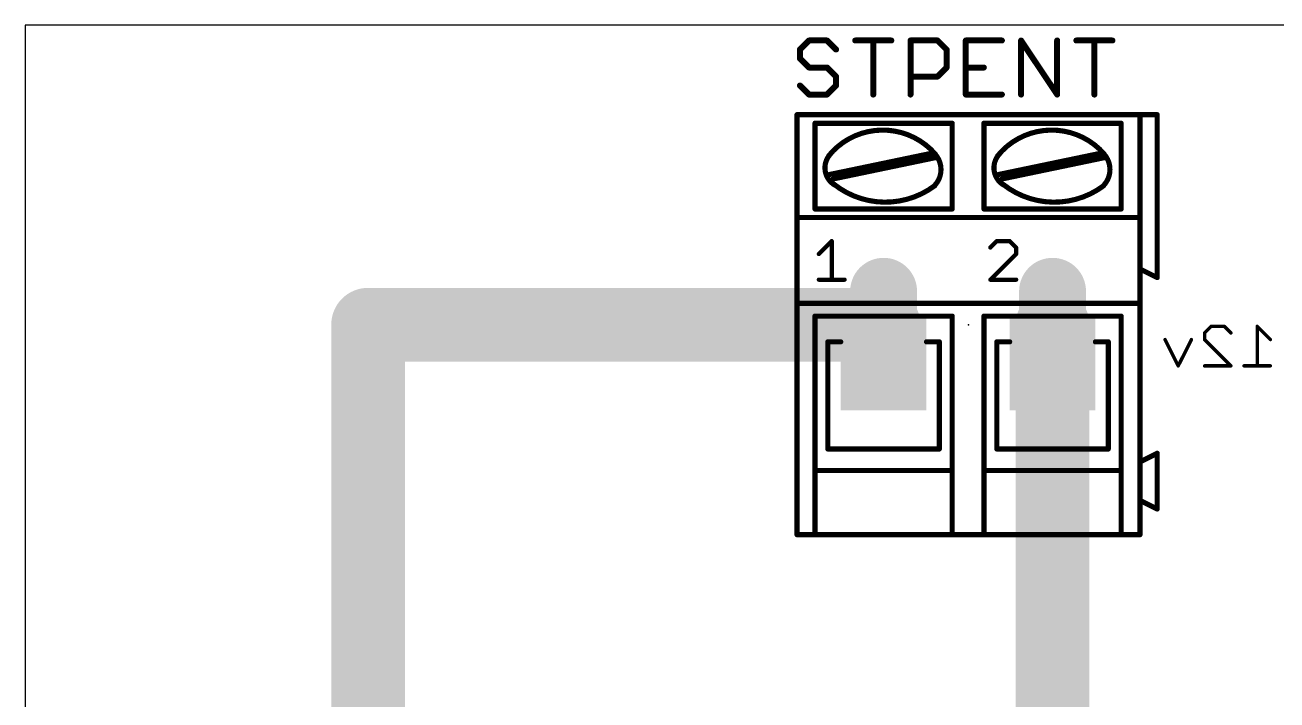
# Model space of a CAD drawing. Extents: x 0 to 100, y 0 to 80.
# Drawn here: x 0 to 37.07, y 60 to 80 of the extents above; entities that cross this region are included whole.
import ezdxf

# ---------------------------------------------------------------- set-up
doc = ezdxf.new("R2010")
doc.units = 0
for name, color, linetype in [('16', 175, 'CONTINUOUS'), ('17', 82, 'CONTINUOUS'), ('20', 7, 'CONTINUOUS'), ('21', 253, 'CONTINUOUS'), ('23', 7, 'CONTINUOUS'), ('25', 253, 'CONTINUOUS'), ('51', 253, 'CONTINUOUS')]:
    doc.layers.add(name, color=color, linetype=linetype)

# ---------------------------------------------------------------- blocks, each defined once
blk = doc.blocks.new('RECT')
blk.add_solid([(-0.5, -0.5), (0.5, -0.5), (-0.5, 0.5), (0.5, 0.5)])
blk = doc.blocks.new('LONGP100')
at = {"const_width": 1}
blk.add_lwpolyline([(-0.5, 0), (0.5, 0)], dxfattribs=at)
at = {"const_width": 0.5}
for points in [[(-0.5, 0.25, 1), (-0.5, -0.25)], [(0.5, -0.25, 1), (0.5, 0.25)]]:
    blk.add_lwpolyline(points, format="xyb", dxfattribs=at)

msp = doc.modelspace()

# ---------------------------------------------------------------- linework, layer by layer
at = {"layer": '16'}
for points, const_width in [([(10.16, 52.07), (10.16, 71.12)], 2.1844), ([(10.16, 71.12), (25.4254, 71.12)], 2.1844), ([(30.4292, 46.99), (30.4292, 71.12)], 2.1844), ([(34.9308, 70.8753), (35.1257, 71.0702)], 0.1016), ([(34.9308, 70.6804), (34.9308, 70.8753)], 0.1016), ([(35.1257, 71.0702), (35.5155, 71.0702)], 0.1016), ([(35.5155, 71.0702), (35.7104, 70.8753)], 0.1016), ([(36.8798, 70.6804), (36.49, 71.0702)], 0.1016), ([(36.49, 71.0702), (36.49, 69.9008)], 0.1016), ([(34.1512, 69.9008), (33.7614, 70.6804)], 0.1016), ([(34.541, 70.6804), (34.1512, 69.9008)], 0.1016), ([(35.7104, 69.9008), (34.9308, 70.6804)], 0.1016), ([(34.9308, 69.9008), (35.7104, 69.9008)], 0.1016), ([(36.8798, 69.9008), (36.1002, 69.9008)], 0.1016)]:
    msp.add_lwpolyline(points, dxfattribs=dict(at, const_width=const_width))
for points, const_width in [([(10.7061, 71.12, 1), (9.6139, 71.12)], 1.0922), ([(10.16, 71.6661, 1), (10.16, 70.5739)], 1.0922), ([(25.4254, 70.5739, 1), (25.4254, 71.6661)], 1.0922), ([(30.9753, 71.12, 1), (29.8831, 71.12)], 1.0922), ([(34.9128, 70.8933, 1), (34.9488, 70.8573)], 0.0508), ([(34.9562, 70.8753, 1), (34.9054, 70.8753)], 0.0508), ([(35.1257, 71.0956, 1), (35.1257, 71.0448)], 0.0508), ([(35.1437, 71.0522, 1), (35.1077, 71.0882)], 0.0508), ([(35.5335, 71.0882, 1), (35.4975, 71.0522)], 0.0508), ([(35.5155, 71.0448, 1), (35.5155, 71.0956)], 0.0508), ([(35.6924, 70.8573, 1), (35.7284, 70.8933)], 0.0508), ([(36.508, 71.0882, 1), (36.472, 71.0522)], 0.0508), ([(36.5154, 71.0702, 1), (36.4646, 71.0702)], 0.0508), ([(33.7841, 70.6918, 1), (33.7387, 70.669)], 0.0508), ([(34.5637, 70.669, 1), (34.5183, 70.6918)], 0.0508), ([(34.9488, 70.6984, 1), (34.9128, 70.6624)], 0.0508), ([(34.9054, 70.6804, 1), (34.9562, 70.6804)], 0.0508), ([(36.8618, 70.6624, 1), (36.8978, 70.6984)], 0.0508), ([(34.1285, 69.9122, 1), (34.1739, 69.8894)], 0.0508), ([(34.1285, 69.8894, 1), (34.1739, 69.9122)], 0.0508), ([(34.9308, 69.9262, 1), (34.9308, 69.8754)], 0.0508), ([(35.6924, 69.8828, 1), (35.7284, 69.9188)], 0.0508), ([(35.7104, 69.8754, 1), (35.7104, 69.9262)], 0.0508), ([(36.1002, 69.9262, 1), (36.1002, 69.8754)], 0.0508), ([(36.4646, 69.9008, 1), (36.5154, 69.9008)], 0.0508), ([(36.8798, 69.8754, 1), (36.8798, 69.9262)], 0.0508)]:
    msp.add_lwpolyline(points, format="xyb", dxfattribs=dict(at, const_width=const_width))
at = {"layer": '20'}
for p, q in [((100, 80), (0, 80)), ((0, 80), (0, 0))]:
    msp.add_line(p, q, dxfattribs=at)
at = {"layer": '21'}
for points, const_width in [([(33.02, 77.343), (22.86, 77.343)], 0.1524), ([(22.86, 74.295), (22.86, 77.343)], 0.1524), ([(23.3934, 74.549), (23.3934, 77.089)], 0.1524), ([(27.4574, 77.089), (23.3934, 77.089)], 0.1524), ([(27.4574, 74.549), (27.4574, 77.089)], 0.1524), ([(28.3972, 74.549), (28.3972, 77.089)], 0.1524), ([(28.3972, 77.089), (32.4612, 77.089)], 0.1524), ([(32.4612, 77.089), (32.4612, 74.549)], 0.1524), ([(33.02, 77.343), (33.02, 74.295)], 0.1524), ([(33.02, 77.343), (33.528, 77.343)], 0.1524), ([(33.528, 77.343), (33.528, 72.517)], 0.1524), ([(23.7998, 75.565), (26.8478, 76.2)], 0.1524), ([(23.9268, 75.438), (26.9748, 76.073)], 0.1524), ([(28.8036, 75.565), (31.8516, 76.2)], 0.1524), ([(28.9306, 75.438), (31.9786, 76.073)], 0.1524), ([(27.4574, 74.549), (23.3934, 74.549)], 0.1524), ([(32.4612, 74.549), (28.3972, 74.549)], 0.1524), ([(22.86, 71.755), (22.86, 74.295)], 0.1524), ([(22.86, 74.295), (33.02, 74.295)], 0.1524), ([(33.02, 74.295), (33.02, 72.771)], 0.1524), ([(23.5077, 73.2161), (23.889, 73.5975)], 0.127), ([(23.889, 73.5975), (23.889, 72.4535)], 0.127), ([(28.7784, 73.5975), (28.5877, 73.4068)], 0.127), ([(29.1597, 73.5975), (28.7784, 73.5975)], 0.127), ([(29.3504, 73.4068), (29.1597, 73.5975)], 0.127), ([(29.3504, 73.2161), (29.3504, 73.4068)], 0.127), ([(28.5877, 72.4535), (29.3504, 73.2161)], 0.127), ([(33.528, 72.517), (33.02, 72.771)], 0.1524), ([(33.02, 72.771), (33.02, 71.755)], 0.1524), ([(23.5077, 72.4535), (24.2704, 72.4535)], 0.127), ([(29.3504, 72.4535), (28.5877, 72.4535)], 0.127), ([(22.86, 64.897), (22.86, 71.755)], 0.1524), ([(22.86, 71.755), (23.7744, 71.755)], 0.1524), ([(27.0764, 71.755), (28.7782, 71.755)], 0.1524), ([(33.02, 71.755), (32.0802, 71.755)], 0.1524), ([(33.02, 71.755), (33.02, 67.056)], 0.1524), ([(23.3934, 71.374), (23.3934, 66.802)], 0.1524), ([(23.3934, 71.374), (23.7744, 71.374)], 0.1524), ([(27.4574, 71.374), (27.0764, 71.374)], 0.1524), ([(27.4574, 66.802), (27.4574, 71.374)], 0.1524), ([(28.3972, 66.802), (28.3972, 71.374)], 0.1524), ([(28.3972, 71.374), (28.7782, 71.374)], 0.1524), ([(32.4612, 71.374), (32.0802, 71.374)], 0.1524), ([(32.4612, 71.374), (32.4612, 66.802)], 0.1524), ([(23.7744, 67.437), (23.7744, 70.612)], 0.1524), ([(27.0764, 67.437), (27.0764, 70.612)], 0.1524), ([(28.7782, 67.437), (28.7782, 70.612)], 0.1524), ([(32.0802, 67.437), (32.0802, 70.612)], 0.1524), ([(27.0764, 67.437), (23.7744, 67.437)], 0.1524), ([(32.0802, 67.437), (28.7782, 67.437)], 0.1524), ([(33.528, 67.31), (33.02, 67.056)], 0.1524), ([(33.02, 67.056), (33.02, 65.913)], 0.1524), ([(33.528, 67.31), (33.528, 65.659)], 0.1524), ([(27.4574, 66.802), (23.3934, 66.802)], 0.1524), ([(23.3934, 66.802), (23.3934, 64.897)], 0.1524), ([(27.4574, 64.897), (27.4574, 66.802)], 0.1524), ([(28.3972, 64.897), (28.3972, 66.802)], 0.1524), ([(28.3972, 66.802), (32.4612, 66.802)], 0.1524), ([(32.4612, 66.802), (32.4612, 64.897)], 0.1524), ([(33.528, 65.659), (33.02, 65.913)], 0.1524), ([(33.02, 65.913), (33.02, 64.897)], 0.1524), ([(22.86, 64.897), (23.3934, 64.897)], 0.1524), ([(23.3934, 64.897), (27.4574, 64.897)], 0.1524), ([(27.4574, 64.897), (28.3972, 64.897)], 0.1524), ([(28.3972, 64.897), (32.4612, 64.897)], 0.1524), ([(32.4612, 64.897), (33.02, 64.897)], 0.1524)]:
    msp.add_lwpolyline(points, dxfattribs=dict(at, const_width=const_width))
for points, const_width in [([(22.86, 77.3811, 1), (22.86, 77.3049)], 0.0762), ([(22.8981, 77.343, 1), (22.8219, 77.343)], 0.0762), ([(23.4315, 77.089, 1), (23.3553, 77.089)], 0.0762), ([(23.3934, 77.1271, 1), (23.3934, 77.0509)], 0.0762), ([(27.4955, 77.089, 1), (27.4193, 77.089)], 0.0762), ([(27.4574, 77.0509, 1), (27.4574, 77.1271)], 0.0762), ([(28.4353, 77.089, 1), (28.3591, 77.089)], 0.0762), ([(28.3972, 77.1271, 1), (28.3972, 77.0509)], 0.0762), ([(32.4993, 77.089, 1), (32.4231, 77.089)], 0.0762), ([(32.4612, 77.0509, 1), (32.4612, 77.1271)], 0.0762), ([(33.0581, 77.343, 1), (32.9819, 77.343)], 0.0762), ([(33.02, 77.3811, 1), (33.02, 77.3049)], 0.0762), ([(33.02, 77.3049, 1), (33.02, 77.3811)], 0.0762), ([(33.5661, 77.343, 1), (33.4899, 77.343)], 0.0762), ([(33.528, 77.3049, 1), (33.528, 77.3811)], 0.0762), ([(26.9542, 76.1788, 0.4664), (23.7998, 76.1238)], 0.1524), ([(31.9578, 76.1786, 0.4664), (28.8036, 76.1238)], 0.1524), ([(23.8506, 76.1746, 0.4889), (23.9943, 75.2497)], 0.1524), ([(23.7702, 76.1478, 1), (23.8294, 76.0998)], 0.0762), ([(23.8783, 76.1485, 1), (23.8229, 76.2007)], 0.0762), ([(26.8556, 76.1627, 1), (26.84, 76.2373)], 0.0762), ([(26.8936, 75.2049, 0.4171), (26.9493, 76.1745)], 0.1524), ([(26.9776, 76.2, 1), (26.921, 76.149)], 0.0762), ([(26.9254, 76.1538, 1), (26.983, 76.2038)], 0.0762), ([(26.9826, 76.0357, 1), (26.967, 76.1103)], 0.0762), ([(28.8544, 76.1746, 0.4889), (28.9981, 75.2497)], 0.1524), ([(28.774, 76.1478, 1), (28.8332, 76.0998)], 0.0762), ([(28.8821, 76.1485, 1), (28.8267, 76.2007)], 0.0762), ([(31.8594, 76.1627, 1), (31.8438, 76.2373)], 0.0762), ([(31.8974, 75.2049, 0.4171), (31.9531, 76.1745)], 0.1524), ([(31.9814, 76.2, 1), (31.9248, 76.149)], 0.0762), ([(31.929, 76.1536, 1), (31.9866, 76.2036)], 0.0762), ([(31.9864, 76.0357, 1), (31.9708, 76.1103)], 0.0762), ([(23.792, 75.6023, 1), (23.8076, 75.5277)], 0.0762), ([(28.7958, 75.6023, 1), (28.8114, 75.5277)], 0.0762), ([(23.919, 75.4753, 1), (23.9346, 75.4007)], 0.0762), ([(23.9522, 75.2856, 0.342), (26.94, 75.2388)], 0.1524), ([(23.976, 75.3154, 1), (23.9284, 75.2558)], 0.0762), ([(23.9758, 75.2164, 1), (24.0128, 75.283)], 0.0762), ([(26.8684, 75.2335, 1), (26.9188, 75.1763)], 0.0762), ([(26.9629, 75.2083, 1), (26.9171, 75.2693)], 0.0762), ([(28.9228, 75.4753, 1), (28.9384, 75.4007)], 0.0762), ([(28.956, 75.2856, 0.342), (31.9438, 75.2389)], 0.1524), ([(28.9798, 75.3154, 1), (28.9322, 75.2558)], 0.0762), ([(28.9796, 75.2164, 1), (29.0166, 75.283)], 0.0762), ([(31.8722, 75.2335, 1), (31.9226, 75.1763)], 0.0762), ([(31.9667, 75.2084, 1), (31.9209, 75.2694)], 0.0762), ([(23.3934, 74.5871, 1), (23.3934, 74.5109)], 0.0762), ([(23.3553, 74.549, 1), (23.4315, 74.549)], 0.0762), ([(27.4193, 74.549, 1), (27.4955, 74.549)], 0.0762), ([(27.4574, 74.5109, 1), (27.4574, 74.5871)], 0.0762), ([(28.3972, 74.5871, 1), (28.3972, 74.5109)], 0.0762), ([(28.3591, 74.549, 1), (28.4353, 74.549)], 0.0762), ([(32.4231, 74.549, 1), (32.4993, 74.549)], 0.0762), ([(32.4612, 74.5109, 1), (32.4612, 74.5871)], 0.0762), ([(22.8981, 74.295, 1), (22.8219, 74.295)], 0.0762), ([(22.86, 74.3331, 1), (22.86, 74.2569)], 0.0762), ([(22.8219, 74.295, 1), (22.8981, 74.295)], 0.0762), ([(33.0581, 74.295, 1), (32.9819, 74.295)], 0.0762), ([(32.9819, 74.295, 1), (33.0581, 74.295)], 0.0762), ([(33.02, 74.2569, 1), (33.02, 74.3331)], 0.0762), ([(23.9208, 73.5975, 1), (23.8573, 73.5975)], 0.0635), ([(23.9115, 73.575, 1), (23.8666, 73.6199)], 0.0635), ([(28.5652, 73.4293, 1), (28.6102, 73.3844)], 0.0635), ([(28.7784, 73.6292, 1), (28.7784, 73.5657)], 0.0635), ([(28.8008, 73.575, 1), (28.7559, 73.6199)], 0.0635), ([(29.1821, 73.6199, 1), (29.1372, 73.575)], 0.0635), ([(29.1597, 73.5657, 1), (29.1597, 73.6292)], 0.0635), ([(29.3821, 73.4068, 1), (29.3186, 73.4068)], 0.0635), ([(29.3279, 73.3844, 1), (29.3728, 73.4293)], 0.0635), ([(23.4852, 73.2386, 1), (23.5302, 73.1937)], 0.0635), ([(29.3186, 73.2161, 1), (29.3821, 73.2161)], 0.0635), ([(29.3728, 73.1937, 1), (29.3279, 73.2386)], 0.0635), ([(33.037, 72.8051, 1), (33.003, 72.7369)], 0.0762), ([(33.0581, 72.771, 1), (32.9819, 72.771)], 0.0762), ([(32.9819, 72.771, 1), (33.0581, 72.771)], 0.0762), ([(23.5077, 72.4853, 1), (23.5077, 72.4218)], 0.0635), ([(23.8573, 72.4535, 1), (23.9208, 72.4535)], 0.0635), ([(24.2704, 72.4218, 1), (24.2704, 72.4853)], 0.0635), ([(28.5652, 72.476, 1), (28.6102, 72.431)], 0.0635), ([(28.5877, 72.4853, 1), (28.5877, 72.4218)], 0.0635), ([(29.3504, 72.4218, 1), (29.3504, 72.4853)], 0.0635), ([(33.4899, 72.517, 1), (33.5661, 72.517)], 0.0762), ([(33.511, 72.4829, 1), (33.545, 72.5511)], 0.0762), ([(22.8981, 71.755, 1), (22.8219, 71.755)], 0.0762), ([(22.86, 71.7931, 1), (22.86, 71.7169)], 0.0762), ([(22.8219, 71.755, 1), (22.8981, 71.755)], 0.0762), ([(23.7744, 71.7169, 1), (23.7744, 71.7931)], 0.0762), ([(27.0764, 71.7931, 1), (27.0764, 71.7169)], 0.0762), ([(28.7782, 71.7169, 1), (28.7782, 71.7931)], 0.0762), ([(32.0802, 71.7931, 1), (32.0802, 71.7169)], 0.0762), ([(33.0581, 71.755, 1), (32.9819, 71.755)], 0.0762), ([(32.9819, 71.755, 1), (33.0581, 71.755)], 0.0762), ([(33.02, 71.7169, 1), (33.02, 71.7931)], 0.0762), ([(23.4315, 71.374, 1), (23.3553, 71.374)], 0.0762), ([(23.3934, 71.4121, 1), (23.3934, 71.3359)], 0.0762), ([(23.7744, 71.3359, 1), (23.7744, 71.4121)], 0.0762), ([(27.0764, 71.4121, 1), (27.0764, 71.3359)], 0.0762), ([(27.4955, 71.374, 1), (27.4193, 71.374)], 0.0762), ([(27.4574, 71.3359, 1), (27.4574, 71.4121)], 0.0762), ([(28.4353, 71.374, 1), (28.3591, 71.374)], 0.0762), ([(28.3972, 71.4121, 1), (28.3972, 71.3359)], 0.0762), ([(28.7782, 71.3359, 1), (28.7782, 71.4121)], 0.0762), ([(32.0802, 71.4121, 1), (32.0802, 71.3359)], 0.0762), ([(32.4993, 71.374, 1), (32.4231, 71.374)], 0.0762), ([(32.4612, 71.3359, 1), (32.4612, 71.4121)], 0.0762), ([(23.8125, 70.612, 1), (23.7363, 70.612)], 0.0762), ([(27.1145, 70.612, 1), (27.0383, 70.612)], 0.0762), ([(28.8163, 70.612, 1), (28.7401, 70.612)], 0.0762), ([(32.1183, 70.612, 1), (32.0421, 70.612)], 0.0762), ([(23.7744, 67.4751, 1), (23.7744, 67.3989)], 0.0762), ([(27.0764, 67.3989, 1), (27.0764, 67.4751)], 0.0762), ([(28.7782, 67.4751, 1), (28.7782, 67.3989)], 0.0762), ([(32.0802, 67.3989, 1), (32.0802, 67.4751)], 0.0762), ([(23.7363, 67.437, 1), (23.8125, 67.437)], 0.0762), ([(27.0383, 67.437, 1), (27.1145, 67.437)], 0.0762), ([(28.7401, 67.437, 1), (28.8163, 67.437)], 0.0762), ([(32.0421, 67.437, 1), (32.1183, 67.437)], 0.0762), ([(33.0581, 67.056, 1), (32.9819, 67.056)], 0.0762), ([(33.003, 67.0901, 1), (33.037, 67.0219)], 0.0762), ([(33.5661, 67.31, 1), (33.4899, 67.31)], 0.0762), ([(33.545, 67.2759, 1), (33.511, 67.3441)], 0.0762), ([(23.3934, 66.8401, 1), (23.3934, 66.7639)], 0.0762), ([(23.4315, 66.802, 1), (23.3553, 66.802)], 0.0762), ([(23.3553, 66.802, 1), (23.4315, 66.802)], 0.0762), ([(27.4955, 66.802, 1), (27.4193, 66.802)], 0.0762), ([(27.4193, 66.802, 1), (27.4955, 66.802)], 0.0762), ([(27.4574, 66.7639, 1), (27.4574, 66.8401)], 0.0762), ([(28.4353, 66.802, 1), (28.3591, 66.802)], 0.0762), ([(28.3972, 66.8401, 1), (28.3972, 66.7639)], 0.0762), ([(28.3591, 66.802, 1), (28.4353, 66.802)], 0.0762), ([(32.4993, 66.802, 1), (32.4231, 66.802)], 0.0762), ([(32.4231, 66.802, 1), (32.4993, 66.802)], 0.0762), ([(32.4612, 66.7639, 1), (32.4612, 66.8401)], 0.0762), ([(32.9819, 67.056, 1), (33.0581, 67.056)], 0.0762), ([(33.037, 65.9471, 1), (33.003, 65.8789)], 0.0762), ([(33.0581, 65.913, 1), (32.9819, 65.913)], 0.0762), ([(32.9819, 65.913, 1), (33.0581, 65.913)], 0.0762), ([(33.4899, 65.659, 1), (33.5661, 65.659)], 0.0762), ([(33.511, 65.6249, 1), (33.545, 65.6931)], 0.0762), ([(22.86, 64.9351, 1), (22.86, 64.8589)], 0.0762), ([(22.8219, 64.897, 1), (22.8981, 64.897)], 0.0762), ([(23.3934, 64.9351, 1), (23.3934, 64.8589)], 0.0762), ([(23.3553, 64.897, 1), (23.4315, 64.897)], 0.0762), ([(23.3934, 64.8589, 1), (23.3934, 64.9351)], 0.0762), ([(27.4574, 64.9351, 1), (27.4574, 64.8589)], 0.0762), ([(27.4193, 64.897, 1), (27.4955, 64.897)], 0.0762), ([(27.4574, 64.8589, 1), (27.4574, 64.9351)], 0.0762), ([(28.3972, 64.9351, 1), (28.3972, 64.8589)], 0.0762), ([(28.3591, 64.897, 1), (28.4353, 64.897)], 0.0762), ([(28.3972, 64.8589, 1), (28.3972, 64.9351)], 0.0762), ([(32.4612, 64.9351, 1), (32.4612, 64.8589)], 0.0762), ([(32.4231, 64.897, 1), (32.4993, 64.897)], 0.0762), ([(32.4612, 64.8589, 1), (32.4612, 64.9351)], 0.0762), ([(32.9819, 64.897, 1), (33.0581, 64.897)], 0.0762), ([(33.02, 64.8589, 1), (33.02, 64.9351)], 0.0762)]:
    msp.add_lwpolyline(points, format="xyb", dxfattribs=dict(at, const_width=const_width))
at = {"layer": '23'}
msp.add_point((27.94, 71.12), dxfattribs=at)
at = {"layer": '25', "const_width": 0.1778}
for points in [[(23.2158, 79.5415), (22.9489, 79.2745)], [(22.9489, 79.2745), (22.9489, 79.0076)], [(23.7497, 79.5415), (23.2158, 79.5415)], [(24.0166, 79.2745), (23.7497, 79.5415)], [(24.5861, 79.5415), (25.6538, 79.5415)], [(25.1199, 77.9399), (25.1199, 79.5415)], [(26.2232, 77.9399), (26.2232, 79.5415)], [(26.2232, 79.5415), (27.024, 79.5415)], [(27.024, 79.5415), (27.2909, 79.2745)], [(27.2909, 79.2745), (27.2909, 78.7407)], [(28.9281, 79.5415), (27.8604, 79.5415)], [(27.8604, 79.5415), (27.8604, 77.9399)], [(29.4975, 77.9399), (29.4975, 79.5415)], [(29.4975, 79.5415), (30.5652, 77.9399)], [(30.5652, 77.9399), (30.5652, 79.5415)], [(31.1347, 79.5415), (32.2024, 79.5415)], [(31.6685, 77.9399), (31.6685, 79.5415)], [(22.9489, 79.0076), (23.2158, 78.7407)], [(23.2158, 78.7407), (23.7497, 78.7407)], [(23.7497, 78.7407), (24.0166, 78.4738)], [(27.2909, 78.7407), (27.024, 78.4738)], [(27.8604, 78.7407), (28.3942, 78.7407)], [(23.2158, 77.9399), (22.9489, 78.2068)], [(24.0166, 78.2068), (23.7497, 77.9399)], [(24.0166, 78.4738), (24.0166, 78.2068)], [(27.024, 78.4738), (26.2232, 78.4738)], [(23.7497, 77.9399), (23.2158, 77.9399)], [(27.8604, 77.9399), (28.9281, 77.9399)]]:
    msp.add_lwpolyline(points, dxfattribs=at)
at = {"layer": '25', "const_width": 0.0889}
for points in [[(22.9934, 79.2745, 1), (22.9045, 79.2745)], [(22.9175, 79.306, 1), (22.9803, 79.2431)], [(23.2158, 79.5859, 1), (23.2158, 79.497)], [(23.2473, 79.51, 1), (23.1844, 79.5729)], [(23.7811, 79.5729, 1), (23.7183, 79.51)], [(23.7497, 79.497, 1), (23.7497, 79.5859)], [(23.9852, 79.2431, 1), (24.048, 79.306)], [(24.5861, 79.5859, 1), (24.5861, 79.497)], [(25.1644, 79.5415, 1), (25.0755, 79.5415)], [(25.6538, 79.497, 1), (25.6538, 79.5859)], [(26.2677, 79.5415, 1), (26.1788, 79.5415)], [(26.2232, 79.5859, 1), (26.2232, 79.497)], [(27.0554, 79.5729, 1), (26.9926, 79.51)], [(27.024, 79.497, 1), (27.024, 79.5859)], [(27.3354, 79.2745, 1), (27.2465, 79.2745)], [(27.2595, 79.2431, 1), (27.3224, 79.306)], [(27.9048, 79.5415, 1), (27.8159, 79.5415)], [(27.8604, 79.5859, 1), (27.8604, 79.497)], [(28.9281, 79.497, 1), (28.9281, 79.5859)], [(29.542, 79.5415, 1), (29.4531, 79.5415)], [(29.5345, 79.5661, 1), (29.4605, 79.5168)], [(30.6097, 79.5415, 1), (30.5208, 79.5415)], [(31.1347, 79.5859, 1), (31.1347, 79.497)], [(31.713, 79.5415, 1), (31.6241, 79.5415)], [(32.2024, 79.497, 1), (32.2024, 79.5859)], [(22.9803, 79.039, 1), (22.9175, 78.9762)], [(22.9045, 79.0076, 1), (22.9934, 79.0076)], [(23.2158, 78.7851, 1), (23.2158, 78.6962)], [(23.1844, 78.7093, 1), (23.2473, 78.7721)], [(23.7811, 78.7721, 1), (23.7183, 78.7093)], [(23.7497, 78.6962, 1), (23.7497, 78.7851)], [(27.2465, 78.7407, 1), (27.3354, 78.7407)], [(27.3224, 78.7093, 1), (27.2595, 78.7721)], [(27.8604, 78.7851, 1), (27.8604, 78.6962)], [(28.3942, 78.6962, 1), (28.3942, 78.7851)], [(22.9803, 78.2383, 1), (22.9175, 78.1754)], [(24.0611, 78.4738, 1), (23.9722, 78.4738)], [(23.9722, 78.2068, 1), (24.0611, 78.2068)], [(23.9852, 78.4423, 1), (24.048, 78.5052)], [(24.048, 78.1754, 1), (23.9852, 78.2383)], [(26.2232, 78.5182, 1), (26.2232, 78.4293)], [(26.9926, 78.5052, 1), (27.0554, 78.4423)], [(27.024, 78.4293, 1), (27.024, 78.5182)], [(23.2158, 77.9844, 1), (23.2158, 77.8955)], [(23.1844, 77.9085, 1), (23.2473, 77.9713)], [(23.7183, 77.9713, 1), (23.7811, 77.9085)], [(23.7497, 77.8955, 1), (23.7497, 77.9844)], [(25.0755, 77.9399, 1), (25.1644, 77.9399)], [(26.1788, 77.9399, 1), (26.2677, 77.9399)], [(27.8159, 77.9399, 1), (27.9048, 77.9399)], [(27.8604, 77.9844, 1), (27.8604, 77.8955)], [(28.9281, 77.8955, 1), (28.9281, 77.9844)], [(29.4531, 77.9399, 1), (29.542, 77.9399)], [(30.5208, 77.9399, 1), (30.6097, 77.9399)], [(30.5283, 77.9152, 1), (30.6022, 77.9646)], [(31.6241, 77.9399, 1), (31.713, 77.9399)]]:
    msp.add_lwpolyline(points, format="xyb", dxfattribs=at)
at = {"layer": '51', "const_width": 0.1524}
for points in [[(23.7744, 71.755), (27.0764, 71.755)], [(32.0802, 71.755), (28.7782, 71.755)], [(27.0764, 71.374), (23.7744, 71.374)], [(28.7782, 71.374), (32.0802, 71.374)], [(23.7744, 70.612), (24.1554, 70.612)], [(27.0764, 70.612), (26.6954, 70.612)], [(28.7782, 70.612), (29.1592, 70.612)], [(32.0802, 70.612), (31.6992, 70.612)]]:
    msp.add_lwpolyline(points, dxfattribs=at)
at = {"layer": '51', "const_width": 0.0762}
for points in [[(23.7744, 71.7931, 1), (23.7744, 71.7169)], [(27.0764, 71.7169, 1), (27.0764, 71.7931)], [(28.7782, 71.7931, 1), (28.7782, 71.7169)], [(32.0802, 71.7169, 1), (32.0802, 71.7931)], [(23.7744, 71.4121, 1), (23.7744, 71.3359)], [(27.0764, 71.3359, 1), (27.0764, 71.4121)], [(28.7782, 71.4121, 1), (28.7782, 71.3359)], [(32.0802, 71.3359, 1), (32.0802, 71.4121)], [(23.7744, 70.6501, 1), (23.7744, 70.5739)], [(24.1554, 70.5739, 1), (24.1554, 70.6501)], [(26.6954, 70.6501, 1), (26.6954, 70.5739)], [(27.0764, 70.5739, 1), (27.0764, 70.6501)], [(28.7782, 70.6501, 1), (28.7782, 70.5739)], [(29.1592, 70.5739, 1), (29.1592, 70.6501)], [(31.6992, 70.6501, 1), (31.6992, 70.5739)], [(32.0802, 70.5739, 1), (32.0802, 70.6501)]]:
    msp.add_lwpolyline(points, format="xyb", dxfattribs=at)

# ---------------------------------------------------------------- block references
at = {"layer": '17', "xscale": 1.9812, "yscale": 1.9812, "rotation": 90}
for p in [(25.4254, 71.12), (25.4254, 71.12), (30.4292, 71.12), (30.4292, 71.12)]:
    msp.add_blockref('LONGP100', p, dxfattribs=at)
at = {"layer": '51', "xscale": 2.54, "yscale": 2.794}
for p in [(25.4254, 69.977), (30.4292, 69.977)]:
    msp.add_blockref('RECT', p, dxfattribs=at)

doc.saveas('drawing.dxf')
